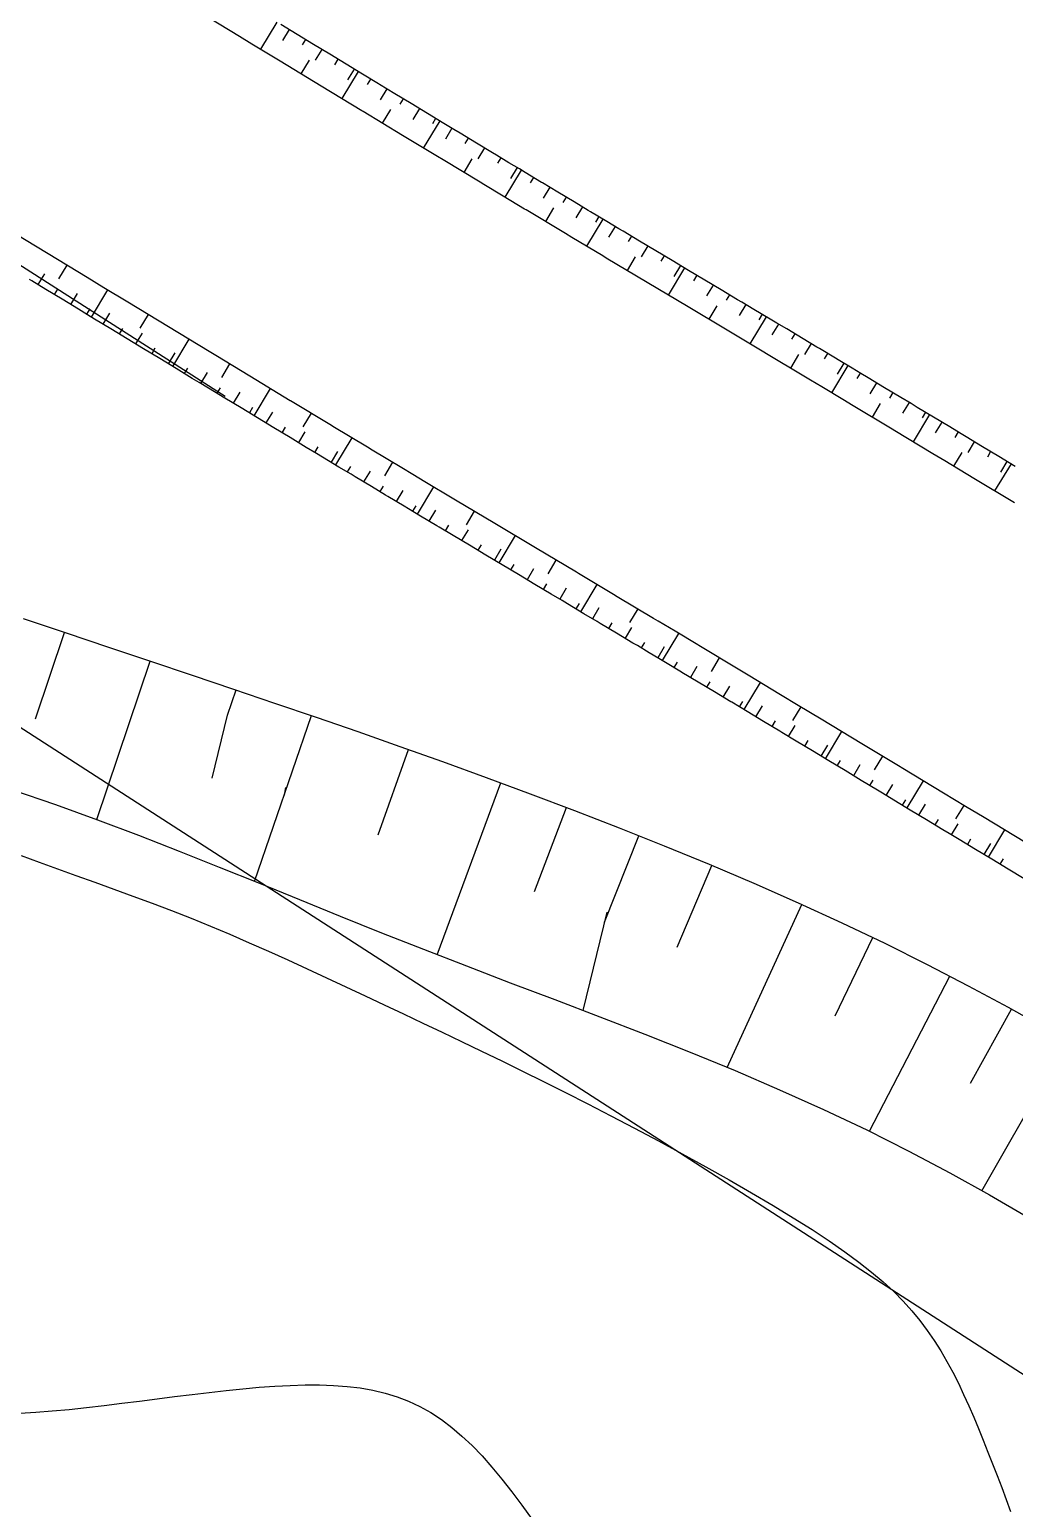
# Model space of a CAD drawing. Header units: millimetres. Extents: x 501029 to 503193, y 1805862 to 1807132.
# Drawn here: x 501990.54 to 502021.58, y 1806590.9 to 1806637.5 of the extents above; entities that cross this region are included whole.
import ezdxf

# ---------------------------------------------------------------- set-up
doc = ezdxf.new("R2010")
doc.units = ezdxf.units.MM
doc.header["$LTSCALE"] = 12
doc.header["$MEASUREMENT"] = 0
for name, color, linetype in [('3', 7, 'CONTINUOUS'), ('BIEN_TON_TAO_BAI', 2, 'CONTINUOUS'), ('DM0', 7, 'CONTINUOUS'), ('DM1', 4, 'CONTINUOUS')]:
    doc.layers.add(name, color=color, linetype=linetype)

msp = doc.modelspace()

# ---------------------------------------------------------------- linework, layer by layer
at = {"layer": '3', "linetype": 'Continuous'}
for p, q in [((501997.163, 1806637.281, 4.826), (501995.8809999998, 1806638.061, 4.836999999999999)), ((501998.339, 1806637.736999999, 4.820999999999999), (501997.8199999998, 1806636.882, 4.820999999999999)), ((501998.9789999998, 1806637.346, 4.876), (501998.4659999998, 1806637.657, 4.881)), ((501998.7219999999, 1806637.501, 4.879), (501998.515, 1806637.159, 4.879)), ((501999.4919999998, 1806637.034, 4.871999999999999), (501998.9789999998, 1806637.346, 4.876)), ((501999.2349999998, 1806637.19, 4.873999999999999), (501999.1319999998, 1806637.019, 4.873999999999999)), ((502000.005, 1806636.723, 4.866999999999999), (501999.4919999998, 1806637.034, 4.871999999999999)), ((501999.7479999999, 1806636.879, 4.868999999999999), (501999.5409999998, 1806636.537, 4.868999999999999)), ((501999.727, 1806635.724, 4.802), (501998.4449999999, 1806636.503, 4.815)), ((501999.3529999999, 1806636.536, 4.807999999999999), (501999.0939999998, 1806636.109, 4.807999999999999)), ((502000.5169999998, 1806636.412, 4.862), (502000.005, 1806636.723, 4.866999999999999)), ((502000.2609999999, 1806636.567, 4.863999999999999), (502000.1569999999, 1806636.396, 4.863999999999999)), ((502000.9029999999, 1806636.18, 4.796), (502000.3839999999, 1806635.325, 4.796)), ((502001.0299999999, 1806636.1, 4.857), (502000.5169999998, 1806636.412, 4.862)), ((502000.7739999997, 1806636.256, 4.858999999999999), (502000.5659999998, 1806635.914, 4.858999999999999)), ((502001.5429999999, 1806635.789, 4.852), (502001.0299999999, 1806636.1, 4.857)), ((502001.0089999999, 1806634.946, 4.79), (501999.727, 1806635.724, 4.802)), ((502001.2869999998, 1806635.944, 4.855), (502001.183, 1806635.774, 4.855)), ((502001.7999999998, 1806635.633, 4.85), (502001.5929999999, 1806635.291, 4.85)), ((502002.5699999998, 1806635.168, 4.842999999999999), (502002.0559999998, 1806635.478, 4.847999999999999)), ((502002.3129999998, 1806635.323, 4.844999999999999), (502002.21, 1806635.152, 4.844999999999999)), ((502003.0829999999, 1806634.857, 4.839), (502002.5699999998, 1806635.168, 4.842999999999999)), ((502001.9179999998, 1806634.98, 4.785), (502001.6589999998, 1806634.552, 4.785)), ((502002.826, 1806635.012, 4.841), (502002.6189999999, 1806634.67, 4.841)), ((502003.4689999999, 1806634.626, 4.772999999999999), (502002.9509999999, 1806633.77, 4.772999999999999)), ((502003.5959999999, 1806634.546, 4.834), (502003.0829999999, 1806634.857, 4.839)), ((502003.3399999999, 1806634.702, 4.836), (502003.2359999998, 1806634.53, 4.836)), ((502003.8529999999, 1806634.391, 4.831999999999999), (502003.646, 1806634.049, 4.831999999999999)), ((502004.6239999999, 1806633.926, 4.826), (502004.1099999999, 1806634.236, 4.83)), ((502004.3669999999, 1806634.081, 4.828), (502004.2629999998, 1806633.91, 4.828)), ((502005.1369999999, 1806633.616, 4.823), (502004.6239999999, 1806633.926, 4.826)), ((502004.8799999999, 1806633.771, 4.825), (502004.6739999999, 1806633.427999999, 4.825)), ((502004.4849999998, 1806633.427999999, 4.764), (502004.227, 1806633, 4.764)), ((502005.3939999999, 1806633.461, 4.820999999999999), (502005.2909999997, 1806633.289999999, 4.820999999999999)), ((502005.9079999999, 1806633.152, 4.818999999999999), (502005.7019999999, 1806632.809, 4.818999999999999)), ((502006.0369999998, 1806633.076, 4.756999999999999), (502005.5219999999, 1806632.219, 4.756999999999999)), ((502006.6799999999, 1806632.688, 4.818999999999999), (502006.1649999998, 1806632.997, 4.818999999999999)), ((502006.423, 1806632.843, 4.818999999999999), (502006.3199999999, 1806632.671, 4.818999999999999)), ((502006.9369999999, 1806632.534, 4.82), (502006.7309999999, 1806632.191, 4.82)), ((502007.7089999998, 1806632.071, 4.823), (502007.1939999999, 1806632.379, 4.820999999999999)), ((502007.4519999998, 1806632.225, 4.822), (502007.3489999999, 1806632.054, 4.822)), ((502007.0559999999, 1806631.881, 4.759), (502006.7989999999, 1806631.453, 4.759)), ((502007.9659999998, 1806631.917, 4.823999999999999), (502007.7599999998, 1806631.573, 4.823999999999999)), ((502008.7379999999, 1806631.454, 4.828999999999999), (502008.2229999998, 1806631.762, 4.825)), ((502008.6099999999, 1806631.533, 4.766), (502008.0959999999, 1806630.675, 4.766)), ((502008.481, 1806631.608, 4.826999999999999), (502008.3779999998, 1806631.437, 4.826999999999999)), ((502008.9959999999, 1806631.3, 4.831), (502008.7899999999, 1806630.957, 4.831)), ((501991.0759999999, 1806630.469, 4.282), (501989.7939999998, 1806631.248, 4.291)), ((502009.7679999999, 1806630.838, 4.839), (502009.2529999998, 1806631.146, 4.834)), ((502009.5109999999, 1806630.992, 4.836), (502009.4079999998, 1806630.82, 4.836)), ((502010.2829999999, 1806630.529999999, 4.844), (502009.7679999999, 1806630.838, 4.839)), ((502010.0259999999, 1806630.684, 4.841), (502009.8199999999, 1806630.341, 4.841)), ((502010.7979999999, 1806630.223, 4.849), (502010.2829999999, 1806630.529999999, 4.844)), ((502010.5409999998, 1806630.377, 4.847), (502010.4379999999, 1806630.205, 4.847)), ((501991.7169999999, 1806630.079, 4.277), (501991.457, 1806629.651999999, 4.277)), ((502010.0059999998, 1806629.533, 4.783999999999999), (502008.7189999998, 1806630.303, 4.770999999999999)), ((502009.6299999999, 1806630.341, 4.778), (502009.3729999999, 1806629.911, 4.778)), ((502011.1849999999, 1806629.994, 4.791), (502010.6719999998, 1806629.134999999, 4.791)), ((502011.3129999998, 1806629.915, 4.855), (502010.7979999999, 1806630.223, 4.849)), ((502011.0559999999, 1806630.069, 4.852), (502010.8499999999, 1806629.725, 4.852)), ((502011.8279999998, 1806629.606999999, 4.86), (502011.3129999998, 1806629.915, 4.855)), ((501991.0119999998, 1806629.808, 4.217), (501990.8049999999, 1806629.466, 4.217)), ((502011.2939999997, 1806628.764, 4.798), (502010.0059999998, 1806629.533, 4.783999999999999)), ((502011.5709999998, 1806629.761, 4.857), (502011.4679999998, 1806629.589, 4.857)), ((502012.3429999999, 1806629.299, 4.865), (502011.8279999998, 1806629.606999999, 4.86)), ((502012.0859999999, 1806629.453, 4.862), (502011.8799999998, 1806629.11, 4.862)), ((501991.5669999998, 1806629.002, 4.211), (501991.0549999999, 1806629.314, 4.214999999999999)), ((501991.4179999998, 1806629.327, 4.213), (501991.3139999998, 1806629.155999999, 4.213)), ((501992.0799999998, 1806628.691, 4.206999999999999), (501991.5669999998, 1806629.002, 4.211)), ((501992.038, 1806629.185, 4.209), (501991.8299999998, 1806628.843, 4.209)), ((501992.9989999998, 1806629.3, 4.266), (501992.4799999998, 1806628.445, 4.266)), ((502012.8579999997, 1806628.991, 4.87), (502012.3429999999, 1806629.299, 4.865)), ((502012.6009999998, 1806629.145, 4.868), (502012.4979999999, 1806628.974, 4.868)), ((501992.4429999997, 1806628.704, 4.203999999999999), (501992.3399999999, 1806628.533, 4.203999999999999)), ((501993.0629999999, 1806628.562, 4.2), (501992.856, 1806628.22, 4.2)), ((501994.9219999998, 1806628.132, 4.248), (501993.6399999999, 1806628.911, 4.259999999999999)), ((501994.2809999999, 1806628.522, 4.254), (501994.021, 1806628.094, 4.254)), ((502012.2049999998, 1806628.802, 4.804), (502011.9489999999, 1806628.373, 4.804)), ((502013.116, 1806628.838, 4.873), (502012.9099999999, 1806628.494, 4.873)), ((502013.8879999998, 1806628.376, 4.878), (502013.3729999999, 1806628.684, 4.875)), ((502013.6309999998, 1806628.53, 4.876999999999999), (502013.5279999999, 1806628.358, 4.876999999999999)), ((501993.106, 1806628.068, 4.197), (501992.5929999999, 1806628.379, 4.201999999999999)), ((501993.619, 1806627.756, 4.193), (501993.106, 1806628.068, 4.197)), ((501993.4689999998, 1806628.080999999, 4.195), (501993.3649999998, 1806627.91, 4.195)), ((501996.2039999999, 1806627.354, 4.235999999999999), (501994.9219999998, 1806628.132, 4.248)), ((502013.7599999998, 1806628.455, 4.815999999999999), (502013.2469999998, 1806627.597, 4.815999999999999)), ((502014.146, 1806628.222, 4.879999999999999), (502013.9399999999, 1806627.879, 4.879999999999999)), ((502014.9179999998, 1806627.759999999, 4.883), (502014.4029999999, 1806628.068, 4.881)), ((501994.1309999999, 1806627.445, 4.187999999999999), (501993.619, 1806627.756, 4.193)), ((501994.0889999999, 1806627.939, 4.19), (501993.8809999999, 1806627.597, 4.19)), ((501995.5629999999, 1806627.743, 4.241999999999999), (501995.0439999998, 1806626.888, 4.241999999999999)), ((502014.66, 1806627.914, 4.881999999999999), (502014.558, 1806627.742, 4.881999999999999)), ((502015.1749999999, 1806627.606, 4.884), (502014.9699999997, 1806627.262, 4.884)), ((501994.6439999999, 1806627.134, 4.182999999999999), (501994.1309999999, 1806627.445, 4.187999999999999)), ((501994.4949999999, 1806627.458, 4.185), (501994.3909999998, 1806627.287, 4.185)), ((501995.1569999999, 1806626.822, 4.177999999999999), (501994.6439999999, 1806627.134, 4.182999999999999)), ((501995.1149999998, 1806627.316, 4.181), (501994.9069999999, 1806626.974, 4.181)), ((502014.7799999998, 1806627.262, 4.822), (502014.5229999998, 1806626.833, 4.822)), ((502015.9469999999, 1806627.143, 4.884999999999999), (502015.433, 1806627.451, 4.884999999999999)), ((502015.6899999999, 1806627.297, 4.884999999999999), (502015.5869999999, 1806627.126, 4.884999999999999)), ((501995.6699999999, 1806626.511, 4.174), (501995.1569999999, 1806626.822, 4.177999999999999)), ((501995.5199999998, 1806626.836, 4.176), (501995.4169999999, 1806626.665, 4.176)), ((501996.1399999999, 1806626.693, 4.171), (501995.9329999999, 1806626.351, 4.171)), ((501996.8449999997, 1806626.964999999, 4.230999999999999), (501996.5869999999, 1806626.538, 4.230999999999999)), ((502016.3339999998, 1806626.914, 4.822), (502015.819, 1806626.056, 4.822)), ((502016.2049999999, 1806626.988999999, 4.884), (502015.9989999998, 1806626.646, 4.884)), ((502016.7189999998, 1806626.68, 4.881999999999999), (502016.6159999999, 1806626.508, 4.881999999999999)), ((501996.6959999997, 1806625.889, 4.165), (501996.1829999999, 1806626.2, 4.169)), ((501996.5469999998, 1806626.214, 4.166999999999999), (501996.4429999998, 1806626.042, 4.166999999999999)), ((501998.129, 1806626.189, 4.219999999999999), (501997.6109999998, 1806625.333, 4.219999999999999)), ((502017.4899999997, 1806626.216, 4.876999999999999), (502016.9759999998, 1806626.525, 4.881)), ((502017.2329999998, 1806626.371, 4.879), (502017.0269999997, 1806626.028, 4.879)), ((502018.0049999999, 1806625.907, 4.873999999999999), (502017.4899999997, 1806626.216, 4.876999999999999)), ((501997.21, 1806625.579, 4.16), (501996.6959999997, 1806625.889, 4.165)), ((501997.1669999999, 1806626.072, 4.161999999999999), (501996.9599999999, 1806625.73, 4.161999999999999)), ((502000.0549999999, 1806625.026, 4.205), (501998.7699999997, 1806625.8, 4.214)), ((502017.352, 1806625.719, 4.815), (502017.0949999998, 1806625.289999999, 4.815)), ((502017.7469999997, 1806626.062, 4.876), (502017.6439999999, 1806625.89, 4.876)), ((502018.2619999999, 1806625.753, 4.873), (502018.0559999999, 1806625.41, 4.873)), ((501997.7229999998, 1806625.268, 4.155999999999999), (501997.21, 1806625.579, 4.16)), ((501997.5729999998, 1806625.592, 4.158), (501997.4699999997, 1806625.421, 4.158)), ((501998.2359999998, 1806624.957, 4.152), (501997.7229999998, 1806625.268, 4.155999999999999)), ((501998.1929999997, 1806625.451, 4.153999999999999), (501997.9859999998, 1806625.108, 4.153999999999999)), ((501999.413, 1806625.413, 4.209999999999999), (501999.1539999999, 1806624.985, 4.209999999999999)), ((502017.7279999999, 1806624.91, 4.810999999999999), (502016.4419999998, 1806625.682, 4.818999999999999)), ((502018.9049999999, 1806625.368, 4.806), (502018.3889999998, 1806624.511, 4.806)), ((502019.0329999998, 1806625.288, 4.866999999999999), (502018.5189999999, 1806625.598, 4.871)), ((502018.7759999998, 1806625.443, 4.868999999999999), (502018.6729999999, 1806625.272, 4.868999999999999)), ((502019.5469999998, 1806624.979, 4.863999999999999), (502019.0329999998, 1806625.288, 4.866999999999999)), ((501998.5999999999, 1806624.971, 4.15), (501998.4969999997, 1806624.799999999, 4.15)), ((501999.2209999999, 1806624.83, 4.145999999999999), (501999.0139999997, 1806624.488, 4.145999999999999)), ((502019.2899999998, 1806625.134, 4.865), (502019.0829999999, 1806624.791, 4.865)), ((502019.8039999998, 1806624.824, 4.862), (502019.6999999999, 1806624.653, 4.862)), ((501999.2639999998, 1806624.337, 4.144), (501998.7499999998, 1806624.646999999, 4.147999999999999)), ((501999.6269999999, 1806624.351, 4.142), (501999.5239999998, 1806624.18, 4.142)), ((502000.6969999999, 1806624.639, 4.203), (502000.1819999998, 1806623.782, 4.203)), ((502020.5739999997, 1806624.359, 4.855999999999999), (502020.0609999998, 1806624.669, 4.86)), ((502020.3169999998, 1806624.514, 4.858), (502020.1109999998, 1806624.172, 4.858)), ((502021.0879999997, 1806624.049, 4.850999999999999), (502020.5739999997, 1806624.359, 4.855999999999999)), ((502000.2919999999, 1806623.718, 4.139999999999999), (501999.7769999998, 1806624.026999999, 4.141)), ((502000.2479999999, 1806624.211, 4.141), (502000.0419999999, 1806623.867999999, 4.141)), ((502001.9829999998, 1806623.866, 4.203), (502001.7259999998, 1806623.438, 4.203)), ((502019.9219999998, 1806624.171, 4.796999999999999), (502019.6639999999, 1806623.743, 4.796999999999999)), ((502020.8309999998, 1806624.204, 4.854), (502020.7279999999, 1806624.033, 4.854)), ((502021.6019999999, 1806623.738999999, 4.847), (502021.0879999997, 1806624.049, 4.850999999999999)), ((502021.3449999998, 1806623.894, 4.849), (502021.1379999999, 1806623.552, 4.849)), ((502000.6559999999, 1806623.732, 4.139), (502000.5519999999, 1806623.561, 4.139)), ((502001.3199999998, 1806623.1, 4.139999999999999), (502000.8059999998, 1806623.409, 4.139)), ((502001.2769999998, 1806623.592, 4.139), (502001.0709999997, 1806623.249, 4.139)), ((502021.474, 1806623.819, 4.786), (502020.9569999999, 1806622.963, 4.786)), ((502001.6839999999, 1806623.115, 4.139999999999999), (502001.5809999998, 1806622.943, 4.139999999999999)), ((502002.3059999999, 1806622.975, 4.142), (502002.0999999999, 1806622.632, 4.142)), ((502003.2699999998, 1806623.095, 4.209999999999999), (502002.7559999999, 1806622.237, 4.209999999999999)), ((502021.5809999998, 1806622.586, 4.780999999999999), (502020.2969999998, 1806623.360999999, 4.791999999999999)), ((502002.3489999999, 1806622.483, 4.144), (502001.835, 1806622.791, 4.141)), ((502002.7139999999, 1806622.498, 4.145999999999999), (502002.6109999998, 1806622.326, 4.145999999999999)), ((502003.379, 1806621.866, 4.152), (502002.8639999998, 1806622.174, 4.147999999999999)), ((502003.335, 1806622.359, 4.15), (502003.1299999999, 1806622.015, 4.15)), ((502004.5569999998, 1806622.325, 4.221), (502004.2999999998, 1806621.896, 4.221)), ((502003.7429999998, 1806621.881, 4.153999999999999), (502003.6409999999, 1806621.71, 4.153999999999999)), ((502004.4089999998, 1806621.251, 4.161999999999999), (502003.8939999999, 1806621.559, 4.157)), ((502004.3649999998, 1806621.743, 4.158999999999999), (502004.1599999999, 1806621.398999999, 4.158999999999999)), ((502006.4879999999, 1806621.171, 4.240999999999999), (502005.2009999999, 1806621.94, 4.227999999999999)), ((502005.8439999998, 1806621.556, 4.233999999999999), (502005.3309999997, 1806620.696999999, 4.233999999999999)), ((502004.9239999998, 1806620.943, 4.166999999999999), (502004.4089999998, 1806621.251, 4.161999999999999)), ((502004.7729999998, 1806621.266, 4.165), (502004.6709999999, 1806621.094, 4.165)), ((502005.3949999998, 1806621.127, 4.169999999999999), (502005.19, 1806620.784, 4.169999999999999)), ((502007.7759999999, 1806620.401, 4.254), (502006.4879999999, 1806621.171, 4.240999999999999)), ((502005.4389999998, 1806620.634999999, 4.171999999999999), (502004.9239999998, 1806620.943, 4.166999999999999)), ((502005.9539999999, 1806620.328, 4.177999999999999), (502005.4389999998, 1806620.634999999, 4.171999999999999)), ((502005.8029999998, 1806620.65, 4.174999999999999), (502005.7009999999, 1806620.479, 4.174999999999999)), ((502007.1319999997, 1806620.786, 4.246999999999999), (502006.8749999998, 1806620.357, 4.246999999999999)), ((502006.4689999998, 1806620.02, 4.182999999999999), (502005.9539999999, 1806620.328, 4.177999999999999)), ((502006.4249999999, 1806620.512, 4.179999999999999), (502006.2199999998, 1806620.168, 4.179999999999999)), ((502006.9839999999, 1806619.711999999, 4.187999999999999), (502006.4689999998, 1806620.02, 4.182999999999999)), ((502006.8329999999, 1806620.035, 4.185999999999999), (502006.7309999999, 1806619.863, 4.185999999999999)), ((502007.4549999999, 1806619.896, 4.190999999999999), (502007.2499999997, 1806619.553, 4.190999999999999)), ((502008.4189999998, 1806620.017, 4.259), (502007.906, 1806619.158, 4.259)), ((502008.0139999997, 1806619.096, 4.197), (502007.4989999998, 1806619.404, 4.193)), ((502007.8639999998, 1806619.419, 4.195), (502007.761, 1806619.248, 4.195)), ((502008.4849999999, 1806619.281, 4.198999999999999), (502008.2799999998, 1806618.937, 4.198999999999999)), ((502009.707, 1806619.247, 4.266), (502009.4499999999, 1806618.818, 4.266)), ((502009.0439999997, 1806618.481, 4.201999999999999), (502008.5289999999, 1806618.789, 4.201)), ((502008.893, 1806618.804, 4.201999999999999), (502008.7909999997, 1806618.631999999, 4.201999999999999)), ((502009.5589999999, 1806618.172, 4.203999999999999), (502009.0439999997, 1806618.481, 4.201999999999999)), ((502009.5149999999, 1806618.665, 4.203), (502009.3099999998, 1806618.321, 4.203)), ((502010.9929999998, 1806618.476, 4.267), (502010.4789999998, 1806617.618, 4.267)), ((502009.9229999999, 1806618.187, 4.205), (502009.8199999999, 1806618.016, 4.205)), ((502010.5449999999, 1806618.048, 4.205), (502010.3389999999, 1806617.705, 4.205)), ((502012.9219999998, 1806617.317, 4.256999999999999), (502011.6369999999, 1806618.09, 4.264999999999999)), ((502010.9519999998, 1806617.57, 4.203), (502010.849, 1806617.399, 4.203)), ((502011.5739999997, 1806617.43, 4.2), (502011.3669999998, 1806617.088, 4.2)), ((502012.2789999999, 1806617.702999999, 4.261), (502012.0219999999, 1806617.275, 4.261)), ((502011.6169999998, 1806616.938, 4.198999999999999), (502011.1029999998, 1806617.247, 4.201999999999999)), ((502012.1309999998, 1806616.629, 4.195), (502011.6169999998, 1806616.938, 4.198999999999999)), ((502011.9809999999, 1806616.952, 4.197), (502011.8779999998, 1806616.781, 4.197)), ((502013.565, 1806616.93, 4.251999999999999), (502013.0489999999, 1806616.074, 4.251999999999999)), ((502012.6449999998, 1806616.319, 4.192), (502012.1309999998, 1806616.629, 4.195)), ((502012.602, 1806616.812, 4.193999999999999), (502012.3959999999, 1806616.469, 4.193999999999999)), ((502013.0089999998, 1806616.334, 4.19), (502012.906, 1806616.162, 4.19)), ((502013.6729999999, 1806615.7, 4.185), (502013.1589999998, 1806616.01, 4.189)), ((502013.6299999999, 1806616.193, 4.187), (502013.4239999999, 1806615.851, 4.187)), ((502014.8499999999, 1806616.156, 4.243), (502014.5909999998, 1806615.728, 4.243)), ((502014.1869999999, 1806615.391, 4.181), (502013.6729999999, 1806615.7, 4.185)), ((502014.0369999998, 1806615.714999999, 4.182999999999999), (502013.934, 1806615.542999999, 4.182999999999999)), ((502014.6579999998, 1806615.574, 4.179), (502014.4509999999, 1806615.231, 4.179)), ((502016.7759999999, 1806614.994, 4.227), (502015.4919999999, 1806615.769, 4.238)), ((502015.214, 1806614.771, 4.173), (502014.7009999998, 1806615.081, 4.177)), ((502015.0649999999, 1806615.095, 4.174999999999999), (502014.9609999999, 1806614.923999999, 4.174999999999999)), ((502016.1339999998, 1806615.381, 4.232), (502015.6169999999, 1806614.525, 4.232)), ((502015.7279999999, 1806614.461, 4.168), (502015.214, 1806614.771, 4.173)), ((502015.6849999999, 1806614.954, 4.171), (502015.4789999999, 1806614.611, 4.171)), ((502017.4179999998, 1806614.606, 4.222), (502017.16, 1806614.178, 4.222)), ((502016.2419999999, 1806614.151, 4.163999999999999), (502015.7279999999, 1806614.461, 4.168)), ((502016.092, 1806614.475, 4.166), (502015.9889999998, 1806614.304, 4.166)), ((502016.7559999999, 1806613.841, 4.16), (502016.2419999999, 1806614.151, 4.163999999999999)), ((502016.7129999998, 1806614.334, 4.161999999999999), (502016.5059999999, 1806613.991, 4.161999999999999)), ((502019.3439999999, 1806613.444, 4.203), (502018.0599999998, 1806614.219, 4.216)), ((502017.2689999998, 1806613.531, 4.155999999999999), (502016.7559999999, 1806613.841, 4.16)), ((502017.119, 1806613.855, 4.158), (502017.0159999999, 1806613.684, 4.158)), ((502017.7399999997, 1806613.714, 4.153), (502017.5329999998, 1806613.371, 4.153)), ((502018.7019999998, 1806613.831, 4.209999999999999), (502018.1849999999, 1806612.975, 4.209999999999999)), ((502018.2959999999, 1806612.91, 4.145999999999999), (502017.7829999998, 1806613.221, 4.150999999999999)), ((502018.1469999999, 1806613.235, 4.147999999999999), (502018.0429999999, 1806613.063, 4.147999999999999)), ((502018.8099999998, 1806612.6, 4.141), (502018.2959999999, 1806612.91, 4.145999999999999)), ((502018.7669999998, 1806613.094, 4.142999999999999), (502018.5599999998, 1806612.751, 4.142999999999999)), ((502019.9859999998, 1806613.056, 4.197), (502019.7279999999, 1806612.628, 4.197)), ((502021.913, 1806611.893999999, 4.174999999999999), (502020.629, 1806612.669, 4.19)), ((502019.3239999998, 1806612.29, 4.134999999999999), (502018.8099999998, 1806612.6, 4.141)), ((502019.1739999999, 1806612.614, 4.137999999999999), (502019.0699999998, 1806612.443, 4.137999999999999)), ((502019.7939999998, 1806612.473, 4.133), (502019.5879999998, 1806612.131, 4.133)), ((502021.271, 1806612.281, 4.182999999999999), (502020.754, 1806611.425, 4.182999999999999)), ((502020.3509999998, 1806611.67, 4.123999999999999), (502019.8369999999, 1806611.98, 4.129999999999999)), ((502020.2009999999, 1806611.994, 4.126999999999999), (502020.0979999998, 1806611.823, 4.126999999999999)), ((502020.8219999999, 1806611.854, 4.121), (502020.6149999998, 1806611.511, 4.121)), ((502020.8649999998, 1806611.361, 4.118), (502020.3509999998, 1806611.67, 4.123999999999999)), ((502021.3789999999, 1806611.051, 4.112), (502020.8649999998, 1806611.361, 4.118)), ((502021.2289999999, 1806611.375, 4.115), (502021.1249999998, 1806611.203, 4.115)), ((502021.8919999997, 1806610.741, 4.107), (502021.3789999999, 1806611.051, 4.112))]:
    msp.add_line(p, q, dxfattribs=at)
at = {"layer": '3', "color": 1, "linetype": 'Continuous', "flags": 128}
msp.add_lwpolyline([(502734.468, 1805863.404), (502565.854, 1806180.86), (502440.381, 1806356.363), (502262.265, 1806436.523), (502063.939, 1806567.977), (501955.637, 1806637.827), (501772.776, 1806767.939), (501708.223, 1807014.777), (501705.5739999999, 1807125.556)], dxfattribs=at)
at = {"layer": '3', "linetype": 'Continuous', "extrusion": (-0.4242642228604635, -0.7071070322286247, 0.5656849955350008), "elevation": -1490462.632324065}
msp.add_lwpolyline([(-499046.7037097667, 1022453.628258862), (-499047.751909119, 1022453.637960285), (-499048.2032933952, 1022453.641598318)], dxfattribs=at)
at = {"layer": '3', "linetype": 'Continuous', "extrusion": (-0.2999834081020421, -0.5052352180296067, 0.8091645872911515), "elevation": -1063364.23443055}
msp.add_lwpolyline([(-490708.569988035, 1464376.802224843), (-490709.1326554828, 1464376.809032412), (-490709.1698710711, 1464376.809032412)], dxfattribs=at)
at = {"layer": '3', "linetype": 'Continuous', "extrusion": (-0.4486579062520381, -0.7477631714805235, 0.4894449126663049), "elevation": -1576159.454121724}
msp.add_lwpolyline([(-499042.2034577494, 884653.3649657073), (-499043.6450748561, 884653.3775798891), (-499043.703384375, 884653.3775798891)], dxfattribs=at)
at = {"layer": '3', "linetype": 'Continuous', "extrusion": (-0.3079241909156851, -0.5207899894617585, 0.796216352209211), "elevation": -1095451.834318741}
msp.add_lwpolyline([(-487374.9423694015, 1441659.721043887), (-487375.1464484744, 1441659.722696745), (-487376.4425768655, 1441659.739225332)], dxfattribs=at)
at = {"layer": '3', "linetype": 'Continuous', "extrusion": (-0.516406054463161, -0.8563188989497716, 0.0065368352619611), "elevation": -1806292.969972958}
msp.add_lwpolyline([(-503091.9996569084, 11812.52195805071), (-503092.2262071236, 11812.52295807208), (-503092.5999035236, 11812.52595813617)], dxfattribs=at)
at = {"layer": '3', "linetype": 'Continuous', "extrusion": (0.2109505022221534, 0.3388496289977242, 0.9168864785459135), "elevation": 718079.3331421989}
msp.add_lwpolyline([(528640.6498179408, -1649494.295407511), (528640.789741932, -1649494.292902174), (528642.1494357544, -1649494.272859479)], dxfattribs=at)
at = {"layer": '3', "linetype": 'Continuous', "extrusion": (0.4710459119900272, 0.776982947320013, 0.417628122103133), "elevation": 1640192.993489369}
msp.add_lwpolyline([(507317.0244939065, -753876.6190662006), (507317.487026235, -753876.6168650553), (507317.6247389387, -753876.6157644829)], dxfattribs=at)
at = {"layer": '3', "linetype": 'Continuous', "extrusion": (0.4733878199469725, 0.786161915454871, 0.3973077077205788), "elevation": 1657951.576120627}
msp.add_lwpolyline([(501893.0261788356, -717797.2813285156), (501893.2432963152, -717797.2813285155), (501893.625909452, -717797.2802388174)], dxfattribs=at)
at = {"layer": '3', "linetype": 'Continuous', "extrusion": (-0.2691686068997577, -0.4422055662362847, 0.8555714454382465), "elevation": -934023.3464891982}
msp.add_lwpolyline([(-510539.1736637703, 1543658.613835983), (-510539.7464596107, 1543658.609972626), (-510539.7733854346, 1543658.609972626)], dxfattribs=at)
at = {"layer": '3', "linetype": 'Continuous', "extrusion": (-0.4542151593298477, -0.7562848979962113, 0.4708733822354178), "elevation": -1594344.94180359}
msp.add_lwpolyline([(-499818.0724326018, 850984.6614502292), (-499818.8668141222, 850984.6614502292), (-499819.5720168308, 850984.6637172865)], dxfattribs=at)
at = {"layer": '3', "linetype": 'Continuous', "extrusion": (-0.3552909436278984, -0.5875965643447876, 0.7269791076407901), "elevation": -1239925.443882323}
msp.add_lwpolyline([(-505202.0348123613, 1312738.77575461), (-505203.4853377758, 1312738.76847298), (-505203.5355871538, 1312738.76847298)], dxfattribs=at)
at = {"layer": '3', "linetype": 'Continuous', "extrusion": (-0.369643475378485, -0.6103415509038528, 0.7006046619530842), "elevation": -1288223.115332044}
msp.add_lwpolyline([(-506500.3734465809, 1264859.342485481), (-506500.4564526049, 1264859.342485481), (-506500.973174139, 1264859.339682595)], dxfattribs=at)
at = {"layer": '3', "linetype": 'Continuous', "extrusion": (0.4856403769347078, 0.8170726707047069, 0.3107179992826175), "elevation": 1719946.400302964}
msp.add_lwpolyline([(491524.3935231074, -562243.3089640767), (491524.5509574511, -562243.3110682275), (491524.9935950434, -562243.3142244536)], dxfattribs=at)
at = {"layer": '3', "linetype": 'Continuous', "extrusion": (-0.2869998596170891, -0.4696361344768247, 0.8349089661594472), "elevation": -992531.3203410837}
msp.add_lwpolyline([(-513712.4673683242, 1505625.080978636), (-513712.6009543357, 1505625.078805531), (-513713.7279974242, 1505625.066443442), (-513713.9670585512, 1505625.064270336)], dxfattribs=at)
at = {"layer": '3', "linetype": 'Continuous', "extrusion": (0.5192921159534744, 0.8543192884127346, 0.0217773220236661), "elevation": 1804119.357997137}
msp.add_lwpolyline([(509427.6131845752, -39293.9349420126), (509429.0536237277, -39293.92493964063), (509429.113306221, -39293.92493964063)], dxfattribs=at)
at = {"layer": '3', "linetype": 'Continuous', "extrusion": (0.4828525651514061, 0.789051754101606, 0.3798035408943496), "elevation": 1667913.298684813}
msp.add_lwpolyline([(514815.2384290099, -684788.2854382845), (514815.7603047643, -684788.2811142723), (514815.8388541119, -684788.2811142724)], dxfattribs=at)
at = {"layer": '3', "linetype": 'Continuous', "extrusion": (-0.0432742257904912, -0.0865484544251898, 0.9953073426931224), "elevation": -178080.0860803846}
msp.add_lwpolyline([(-358952.2255053747, 1831760.469992184), (-358953.1033856614, 1831760.542333054), (-358953.7205404229, 1831760.594005106)], dxfattribs=at)
at = {"layer": '3', "linetype": 'Continuous', "extrusion": (-0.4866643303555244, -0.8111072212965703, 0.3244424527095146), "elevation": -1709679.992137526}
msp.add_lwpolyline([(-499029.869621858, 586419.7662562169), (-499030.3203201399, 586419.7630846524), (-499030.4691809121, 586419.7609702758)], dxfattribs=at)
at = {"layer": '3', "linetype": 'Continuous', "extrusion": (-0.3448391204635186, -0.5788370907899258, 0.7389408659181074), "elevation": -1218847.094258681}
msp.add_lwpolyline([(-493379.1480407245, 1336746.587932232), (-493379.4100849739, 1336746.590900602), (-493379.7484430312, 1336746.595353158)], dxfattribs=at)
at = {"layer": '3', "linetype": 'Continuous', "extrusion": (-0.431925381739627, -0.7133313130541901, 0.5519047947114276), "elevation": -1505553.640184936}
msp.add_lwpolyline([(-506323.9998637878, 996426.4066641896), (-506324.1272882749, 996426.4066641896), (-506325.4995990727, 996426.3922740998)], dxfattribs=at)
at = {"layer": '3', "linetype": 'Continuous', "extrusion": (-0.4739698120194215, -0.7887007562371223, 0.3915402079036912), "elevation": -1662826.684584008}
msp.add_lwpolyline([(-500290.7388811721, 707559.2063946084), (-500291.1026294627, 707559.2053078423), (-500291.3389539764, 707559.2031343096)], dxfattribs=at)
at = {"layer": '3', "linetype": 'Continuous', "extrusion": (-0.4526133268850541, -0.7524836959320553, 0.4784448387039801), "elevation": -1586673.393204323}
msp.add_lwpolyline([(-501010.6873799472, 864508.929526657), (-501011.0278042461, 864508.9283878574), (-501012.1874735958, 864508.919277461)], dxfattribs=at)
at = {"layer": '3', "linetype": 'Continuous', "extrusion": (-0.5144957543887174, -0.8574929263358296, 0), "elevation": -1807455.068672744}
msp.add_lwpolyline([(-499027.4705926921, 4.885), (-499027.5638879224, 4.885), (-499028.0711807373, 4.883)], dxfattribs=at)
at = {"layer": '3', "linetype": 'Continuous', "extrusion": (-0.5096449529745325, -0.8439095327451079, 0.1675670685114478), "elevation": -1780469.168125544}
msp.add_lwpolyline([(-504227.0809556654, 302631.2242319877), (-504228.3413088346, 302631.234375408), (-504228.5808938321, 302631.23538975)], dxfattribs=at)
at = {"layer": '3', "linetype": 'Continuous', "extrusion": (-0.5123274890062804, -0.8547779687388375, 0.0829166338392136), "elevation": -1801460.255029621}
msp.add_lwpolyline([(-498188.4177084327, 149891.9983833817), (-498188.7872879235, 149891.9983833817), (-498189.9179783714, 149891.9943695602)], dxfattribs=at)
at = {"layer": '3', "linetype": 'Continuous', "extrusion": (-0.3404455029735325, -0.5722381849775557, 0.7460833191800306), "elevation": -1204726.464201642}
msp.add_lwpolyline([(-492278.6118926411, 1349895.166372917), (-492279.1205526237, 1349895.169376583), (-492279.2124765052, 1349895.169376583)], dxfattribs=at)
at = {"layer": '3', "linetype": 'Continuous', "extrusion": (-0.104288896488516, -0.1798084427995903, 0.9781578348953681), "elevation": -377196.7242378352}
msp.add_lwpolyline([(-472156.8647435515, 1775024.217116311), (-472157.1356713198, 1775024.22192716), (-472157.4644004724, 1775024.226738009)], dxfattribs=at)
at = {"layer": '3', "linetype": 'Continuous', "extrusion": (0.2255133446434796, 0.3574173730885561, 0.9063093030539778), "elevation": 758930.207187037}
msp.add_lwpolyline([(539489.0245899397, -1627536.459578227), (539489.3646128941, -1627536.452479573), (539489.6244024317, -1627536.447747136)], dxfattribs=at)
at = {"layer": '3', "linetype": 'Continuous', "extrusion": (0.09231151539489, 0.138467267811492, 0.9860554750470784), "elevation": 296502.9609065947}
msp.add_lwpolyline([(584447.4927907921, -1756817.198421365), (584447.5072129972, -1756817.198421365), (584448.9913133712, -1756817.132322345)], dxfattribs=at)
at = {"layer": '3', "linetype": 'Continuous', "extrusion": (-0.395488726038129, -0.6625206020846744, 0.6361250815603002), "elevation": -1395465.512351733}
msp.add_lwpolyline([(-494959.5741482084, 1150481.589235598), (-494959.8217899963, 1150481.590797842), (-494960.6592150839, 1150481.594419726), (-494961.0740702693, 1150481.594685939)], dxfattribs=at)
at = {"layer": '3', "linetype": 'Continuous', "extrusion": (0.201951237260669, 0.3269686679906223, 0.923204846131845), "elevation": 692097.7233064444}
msp.add_lwpolyline([(522252.5438566643, -1662579.822631327), (522252.7703941429, -1662579.820029247), (522253.1435441354, -1662579.814825086)], dxfattribs=at)
at = {"layer": '3', "linetype": 'Continuous', "extrusion": (0.507479159832686, 0.8388941232094682, 0.1967779265571438), "elevation": 1770321.519335579}
msp.add_lwpolyline([(505585.7258340002, -355302.9020102731), (505586.3180203198, -355302.8989504478), (505586.3260800791, -355302.8979305061)], dxfattribs=at)
at = {"layer": '3', "linetype": 'Continuous', "extrusion": (-0.478005891598323, -0.7958207642376404, 0.3717252732940151), "elevation": -1677707.129343812}
msp.add_lwpolyline([(-499895.0336339414, 671788.8640180891), (-499895.2099346298, 671788.8631861669), (-499896.4785102533, 671788.8672496538), (-499896.5337331168, 671788.86749492)], dxfattribs=at)
at = {"layer": '3', "linetype": 'Continuous', "extrusion": (-0.5158581692075459, -0.8565793072096742, 0.0127373357510139), "elevation": -1806487.398592029}
msp.add_lwpolyline([(-501983.4433604262, 23016.50569732099), (-501984.8465639002, 23016.51369797002), (-501984.9434607515, 23016.51469805116)], dxfattribs=at)
at = {"layer": '3', "linetype": 'Continuous', "extrusion": (-0.4866644162263093, -0.8111073586809485, 0.3244419804413737), "elevation": -1709680.28653287}
msp.add_lwpolyline([(-499022.074645462, 586418.8973480037), (-499022.2567769595, 586418.8984051918), (-499022.6748905102, 586418.9015767566)], dxfattribs=at)
at = {"layer": '3', "linetype": 'Continuous', "extrusion": (0.3012431477780771, 0.4905959726981497, 0.8176601723754876), "elevation": 1037549.850764058}
msp.add_lwpolyline([(517549.8209234915, -1473610.070914431), (517550.0430112734, -1473610.069177417), (517550.4202988708, -1473610.06570339)], dxfattribs=at)
at = {"layer": '3', "linetype": 'Continuous', "extrusion": (-0.5122472878633552, -0.8527753147231393, 0.1018674564102173), "elevation": -1797792.961957474}
msp.add_lwpolyline([(-499943.2451227501, 184098.4861648885), (-499943.6532893315, 184098.4841544301), (-499944.745049359, 184098.4821439717)], dxfattribs=at)
at = {"layer": '3', "linetype": 'Continuous', "extrusion": (0.2088778942762198, 0.3342046399580335, 0.9190632643693543), "elevation": 708647.2565752298}
msp.add_lwpolyline([(531796.0838396007, -1652550.857945118), (531797.1420354845, -1652550.8401836), (531797.5834186019, -1652550.832571522)], dxfattribs=at)
at = {"layer": '3', "linetype": 'Continuous', "extrusion": (-0.5004955740700558, -0.8332993324582686, 0.2347688285545789), "elevation": -1756706.2905976}
msp.add_lwpolyline([(-499860.5709389789, 424282.1813179734), (-499860.7247731158, 424282.1802892211), (-499861.1706697031, 424282.1823467258)], dxfattribs=at)
at = {"layer": '3', "linetype": 'Continuous', "extrusion": (-0.5128471889703328, -0.8565076726095961, 0.0581581251943394), "elevation": -1804837.263123401}
msp.add_lwpolyline([(-497393.0707771536, 105148.1419566029), (-497394.1323542037, 105148.1349447345), (-497394.5705333754, 105148.1329413435)], dxfattribs=at)
at = {"layer": '3', "linetype": 'Continuous', "extrusion": (-0.3291103850805514, -0.546024046331749, 0.7704181301472827), "elevation": -1151670.313463493}
msp.add_lwpolyline([(-502672.4287088947, 1391713.932467424), (-502672.5139438642, 1391713.932467424), (-502673.0292957245, 1391713.930898893)], dxfattribs=at)
at = {"layer": '3', "linetype": 'Continuous', "extrusion": (-0.2056609285277615, -0.330845835698734, 0.9210019627980743), "elevation": -700951.9777665834}
msp.add_lwpolyline([(-527433.8382438832, 1657217.67617001), (-527434.2777375621, 1657217.668468961), (-527434.4387574692, 1657217.665901945)], dxfattribs=at)
at = {"layer": '3', "linetype": 'Continuous', "extrusion": (-0.4074238704611711, -0.6710510785201925, 0.6194321914425548), "elevation": -1416861.884338997}
msp.add_lwpolyline([(-508489.5079821053, 1117959.246537082), (-508490.9430482311, 1117959.229977634), (-508491.0085615884, 1117959.229977634)], dxfattribs=at)
at = {"layer": '3', "linetype": 'Continuous', "extrusion": (0.4800574116306706, 0.8107636287963423, 0.3349734612763347), "elevation": 1705735.133503381}
msp.add_lwpolyline([(488497.2471365122, -606405.3602371004), (488497.758372114, -606405.365543674), (488497.8466953838, -606405.365543674)], dxfattribs=at)
at = {"layer": '3', "linetype": 'Continuous', "extrusion": (0.3461307573396006, 0.5884222879186481, 0.7307206784429316), "elevation": 1236819.150080316}
msp.add_lwpolyline([(483293.7261557316, -1323855.414305508), (483293.8611244893, -1323855.415469822), (483295.1495640349, -1323855.427488909), (483295.2253635439, -1323855.428653223)], dxfattribs=at)
at = {"layer": '3', "linetype": 'Continuous', "extrusion": (-0.5070925389325596, -0.8451542346431633, 0.1690309930860597), "elevation": -1781435.588163249}
msp.add_lwpolyline([(-499030.1330694904, 305518.2015743753), (-499030.3335513363, 305518.2005597761), (-499030.7331430397, 305518.1965013789)], dxfattribs=at)
at = {"layer": '3', "linetype": 'Continuous', "extrusion": (-0.294266953230162, -0.4869417438183888, 0.8223713871261233), "elevation": -1027439.684893959}
msp.add_lwpolyline([(-504750.6823399488, 1485086.038931292), (-504750.8447499241, 1485086.038931292), (-504752.1825987841, 1485086.031900812)], dxfattribs=at)
at = {"layer": '3', "linetype": 'Continuous', "extrusion": (-0.4101973729936497, -0.6802007091193039, 0.6075072925510482), "elevation": -1434783.409064128}
msp.add_lwpolyline([(-503080.2346664158, 1097356.304277021), (-503080.3463105604, 1097356.303018073), (-503080.8342201172, 1097356.29924123)], dxfattribs=at)
at = {"layer": '3', "linetype": 'Continuous', "extrusion": (-0.5037287691469517, -0.841227044065928, 0.1964545430011692), "elevation": -1772652.861580444}
msp.add_lwpolyline([(-497433.2563167378, 355171.218036998), (-497433.2957616992, 355171.217976442), (-497434.1331888144, 355171.2210966208), (-497434.7565866848, 355171.221036065)], dxfattribs=at)
at = {"layer": '3', "linetype": 'Continuous', "extrusion": (-0.4000229086992528, -0.6655248391079736, 0.630125670835664), "elevation": -1403161.943187529}
msp.add_lwpolyline([(-500440.1534188482, 1138673.980545523), (-500440.592112363, 1138673.980545523), (-500440.7526344532, 1138673.979257683)], dxfattribs=at)
at = {"layer": '3', "linetype": 'Continuous', "extrusion": (-0.4871980105235937, -0.8156461069797112, 0.3120248815570541), "elevation": -1718137.824335378}
msp.add_lwpolyline([(-495453.5454737043, 564278.1450621868), (-495453.7984339621, 564278.1461147364), (-495454.1455477764, 564278.1461147367)], dxfattribs=at)
at = {"layer": '3', "linetype": 'Continuous', "extrusion": (-0.0767352363102564, -0.1342866646424737, 0.9879670010722064), "elevation": -281122.3935669366}
msp.add_lwpolyline([(-460465.4590826187, 1795779.158342647), (-460465.4752071339, 1795779.158342647), (-460466.0595347686, 1795779.171273827)], dxfattribs=at)
at = {"layer": '3', "linetype": 'Continuous', "extrusion": (0.5142371977477792, 0.8526668067496419, 0.0923007102891418), "elevation": 1798596.729871567}
msp.add_lwpolyline([(503126.3344067358, -166719.2022861615), (503127.5263235028, -166719.1952561528), (503127.834506834, -166719.1932475789)], dxfattribs=at)
at = {"layer": '3', "linetype": 'Continuous', "extrusion": (0.5060049895779895, 0.837402621933572, 0.2066780087502247), "elevation": 1766888.001485985}
msp.add_lwpolyline([(504663.690261727, -373231.0825235425), (504664.5354069177, -373231.0763911375), (504665.1903605697, -373231.0723028675)], dxfattribs=at)
at = {"layer": '3', "linetype": 'Continuous', "extrusion": (-0.3163239286057111, -0.5337966253801062, 0.7842195706077856), "elevation": -1123161.019066533}
msp.add_lwpolyline([(-489139.4959549807, 1419552.921930478), (-489140.0642890581, 1419552.926765418), (-489140.0956737678, 1419552.926765417)], dxfattribs=at)
at = {"layer": '3', "linetype": 'Continuous', "extrusion": (-0.516254479296543, -0.8562269412037135, 0.0188875028309196), "elevation": -1806039.763907994}
msp.add_lwpolyline([(-502924.3301065087, 34121.84497178906), (-502924.8509490899, 34121.84897250272), (-502924.93035312, 34121.84897250272)], dxfattribs=at)
at = {"layer": '3', "linetype": 'Continuous', "extrusion": (0.3493591833100892, 0.568234812021516, 0.745021717430962), "elevation": 1201968.851588949}
msp.add_lwpolyline([(518549.1450618902, -1342480.812839598), (518549.2958058871, -1342480.811340441), (518550.6447718811, -1342480.796348868)], dxfattribs=at)
at = {"layer": '3', "linetype": 'Continuous', "extrusion": (-0.5037417545551133, -0.8385818644263371, 0.207423965281219), "elevation": -1767879.540972856}
msp.add_lwpolyline([(-499956.9986139925, 374857.4567805002), (-499957.4247883648, 374857.4598471969), (-499957.5988596724, 374857.4618916614)], dxfattribs=at)
at = {"layer": '3', "linetype": 'Continuous', "extrusion": (0.4288565949540723, 0.7015246764508218, 0.569161795357848), "elevation": 1482680.610429746}
msp.add_lwpolyline([(513968.3383257785, -1026337.567472191), (513969.0268760825, -1026337.558958713), (513969.8389153365, -1026337.551661446)], dxfattribs=at)
at = {"layer": '3', "linetype": 'Continuous', "extrusion": (0.0290426354076134, 0.0319468999113037, 0.9990675257031616), "elevation": 72299.75734588626}
msp.add_lwpolyline([(843794.1080962955, -1672918.112541013), (843794.4639402045, -1672918.043056393), (843794.6962141213, -1672917.996733314)], dxfattribs=at)
at = {"layer": 'BIEN_TON_TAO_BAI', "linetype": 'Continuous'}
msp.add_line((501996.705175282, 1806625.936516137, -1.5010340135e-06), (501939.1425331424, 1806662.765535014, -1.5010340135e-06), dxfattribs=at)
at = {"layer": 'DM0'}
msp.add_lwpolyline([(501990.2394862671, 1806593.898970968), (501990.7396476299, 1806593.930494884), (501991.2587255864, 1806593.972957705), (501991.7929368178, 1806594.024569428), (501992.3384980052, 1806594.083540055), (501992.8916258301, 1806594.14807958), (501993.4485369738, 1806594.216398004), (501994.0058131744, 1806594.286771621), (501994.5614963992, 1806594.357741909), (501995.1139936718, 1806594.427916644), (501995.6617120162, 1806594.495903601), (501996.2030584565, 1806594.560310554), (501996.7364400166, 1806594.619745279), (501997.2602637204, 1806594.672815551), (501997.7729365919, 1806594.718129144), (501998.272865655, 1806594.754293834), (501998.7584579339, 1806594.779917395), (501999.228485509, 1806594.793574455), (501999.6831806889, 1806594.79370705), (502000.1231408381, 1806594.778724067), (502000.5489633219, 1806594.747034395), (502000.9612455054, 1806594.697046922), (502001.3605847534, 1806594.627170535), (502001.7475784309, 1806594.535814122), (502002.1228239029, 1806594.421386573), (502002.4869185345, 1806594.282296773), (502002.8404596907, 1806594.116953612), (502003.1841774851, 1806593.924097459), (502003.5193330262, 1806593.703794611), (502003.8473201708, 1806593.456442847), (502004.1695327764, 1806593.182439943), (502004.4873646998, 1806592.88218368), (502004.8022097983, 1806592.556071836), (502005.1154619288, 1806592.204502189), (502005.4285149487, 1806591.827872518), (502005.7427627148, 1806591.4265806), (502006.0595990841, 1806591.001024215), (502006.3802519779, 1806590.552098363)], dxfattribs=at)
at = {"layer": 'DM1'}
for p, q in [((501990.732040393, 1806615.783775802), (501991.6463259992, 1806618.506777898)), ((501992.664508297, 1806612.606355071), (501994.3406077732, 1806617.604923082)), ((501996.7834806451, 1806615.901582444), (501997.0520980364, 1806616.693365894)), ((501996.3016306594, 1806613.916389563, 72.0985981165337), (501996.7834806451, 1806615.901582444)), ((501997.6337694218, 1806610.661758325), (501999.4227594663, 1806615.885373978)), ((502001.5263347502, 1806612.124075163), (502002.4860767731, 1806614.815505364)), ((501998.6109932728, 1806613.620049753, 4.000000000087311), (501998.5649923807, 1806613.380806896)), ((502003.3918823443, 1806608.351153023), (502005.3933270297, 1806613.764405683)), ((502006.4577988914, 1806610.339669892), (502007.4599859608, 1806612.990807783)), ((502008.660233654, 1806609.377223167), (502009.7453901987, 1806612.100835728)), ((502010.9475732073, 1806608.586905166), (502012.0426321299, 1806611.165945012)), ((502012.5280102062, 1806604.798273243), (502014.8798728922, 1806609.935498665)), ((502008.735847307, 1806609.686128129, 2.999999999970896), (502007.9797850706, 1806606.597382017, -26.99705237496253)), ((502015.9351417987, 1806606.422402031), (502017.1151115048, 1806608.892856296)), ((502017.0115995195, 1806602.790033728), (502019.5484909935, 1806607.671533147)), ((502020.1980839507, 1806604.302609605), (502021.4925056039, 1806606.633981847)), ((502020.5576392859, 1806600.912074818), (502023.2569057186, 1806605.644483746))]:
    msp.add_line(p, q, dxfattribs=at)
for points in [[(501990.3384713209, 1806618.945908191), (501991.6974063415, 1806618.489626966), (501993.0344248363, 1806618.042003754), (501994.3546618964, 1806617.600210511), (501995.6632526127, 1806617.1614192), (501996.9653320759, 1806616.722801778), (501998.2660353772, 1806616.281530207), (501999.5704976073, 1806615.834776445), (502000.8838538572, 1806615.379712453), (502002.2112392178, 1806614.91351019), (502003.5577887799, 1806614.433341616), (502004.9269278054, 1806613.936847707), (502006.3152422387, 1806613.423545499), (502007.7176081951, 1806612.893421045), (502009.12890179, 1806612.346460396), (502010.5439991386, 1806611.782649607), (502011.9577763563, 1806611.201974728), (502013.3651095584, 1806610.604421812), (502014.7608748602, 1806609.989976912), (502016.1399483768, 1806609.35862608), (502017.4972062239, 1806608.710355368), (502018.8275284698, 1806608.04621386), (502020.1258109954, 1806607.371502754), (502021.3869536354, 1806606.692586282), (502022.6058562237, 1806606.015828673)], [(501990.0084725858, 1806613.545880241), (501991.361349891, 1806613.078472828), (501992.6816690407, 1806612.600137951), (501993.9767758278, 1806612.112047918), (501995.2540160449, 1806611.615375038), (501996.5207354848, 1806611.111291623), (501997.7842799402, 1806610.60096998), (501999.0519952039, 1806610.085582422), (502000.3312270684, 1806609.566301256), (502001.6293213266, 1806609.044298793), (502002.9536237711, 1806608.520747342), (502004.3091533862, 1806607.996193718), (502005.6916219228, 1806607.468682749), (502007.0944143236, 1806606.935633769), (502008.5109155308, 1806606.39446611), (502009.934510487, 1806605.842599105), (502011.3585841349, 1806605.277452088), (502012.7765214168, 1806604.696444391), (502014.1817072752, 1806604.096995347), (502015.5675266527, 1806603.47652429), (502016.9273644917, 1806602.832450552), (502018.2549996427, 1806602.163915521), (502019.5457865883, 1806601.476948801), (502020.7954737191, 1806600.779302049), (502021.9998094256, 1806600.078726926)], [(501990.2810990995, 1806611.477816435), (501990.8432509769, 1806611.268029485), (501991.4171699144, 1806611.058358778), (501992.0012922433, 1806610.847677679), (501992.594054295, 1806610.634859549), (501993.193892401, 1806610.418777753), (501993.7992428928, 1806610.198305653), (501994.4085421017, 1806609.972316613), (501995.0202263592, 1806609.739683996), (501995.6327319969, 1806609.499281165), (501996.2447559573, 1806609.250329893), (501996.8560376277, 1806608.993445597), (501997.4665770062, 1806608.729592101), (501998.0763740915, 1806608.459733232), (501998.6854288819, 1806608.184832816), (501999.2937413757, 1806607.905854677), (501999.9013115713, 1806607.623762642), (502000.5081394671, 1806607.339520537), (502001.1142250616, 1806607.054092187), (502001.7195683529, 1806606.76844142), (502002.3245723499, 1806606.483069229), (502002.9312521023, 1806606.19662529), (502003.54202567, 1806605.907296449), (502004.1593111132, 1806605.613269552), (502004.7855264918, 1806605.312731443), (502005.4230898659, 1806605.003868967), (502006.0744192955, 1806604.684868972), (502006.7419328407, 1806604.3539183), (502007.4280485614, 1806604.009203799), (502008.1351845179, 1806603.648912312), (502008.8640677605, 1806603.272126906), (502009.608661303, 1806602.881515528), (502010.3612371492, 1806602.48064234), (502011.1140673037, 1806602.073071509), (502011.8594237704, 1806601.6623672), (502012.5895785534, 1806601.25209358), (502013.296803657, 1806600.845814813), (502013.9733710852, 1806600.447095064), (502014.6115528424, 1806600.0594985), (502015.2036209324, 1806599.686589286), (502015.7437949383, 1806599.330894827), (502016.234084758, 1806598.990795497), (502016.6784478679, 1806598.663634908), (502017.0808417446, 1806598.346756672), (502017.4452238646, 1806598.037504403), (502017.7755517048, 1806597.733221713), (502018.0757827414, 1806597.431252216), (502018.3498744511, 1806597.128939523), (502018.6017843105, 1806596.823627249), (502018.8354697964, 1806596.512659005), (502019.0544467721, 1806596.193920093), (502019.2604646503, 1806595.867462566), (502019.4548312307, 1806595.533880164), (502019.6388543133, 1806595.193766628), (502019.8138416973, 1806594.847715699), (502019.981101183, 1806594.496321118), (502020.1419405697, 1806594.140176626), (502020.2976676571, 1806593.779875963), (502020.4495902453, 1806593.416012872), (502020.5990161337, 1806593.049181091), (502020.7469757097, 1806592.679914988), (502020.8933897108, 1806592.308511432), (502021.0379014622, 1806591.935207918), (502021.1801542891, 1806591.56024194), (502021.3197915165, 1806591.183850994), (502021.4564564696, 1806590.806272574)]]:
    msp.add_lwpolyline(points, dxfattribs=at)

doc.saveas('drawing.dxf')
